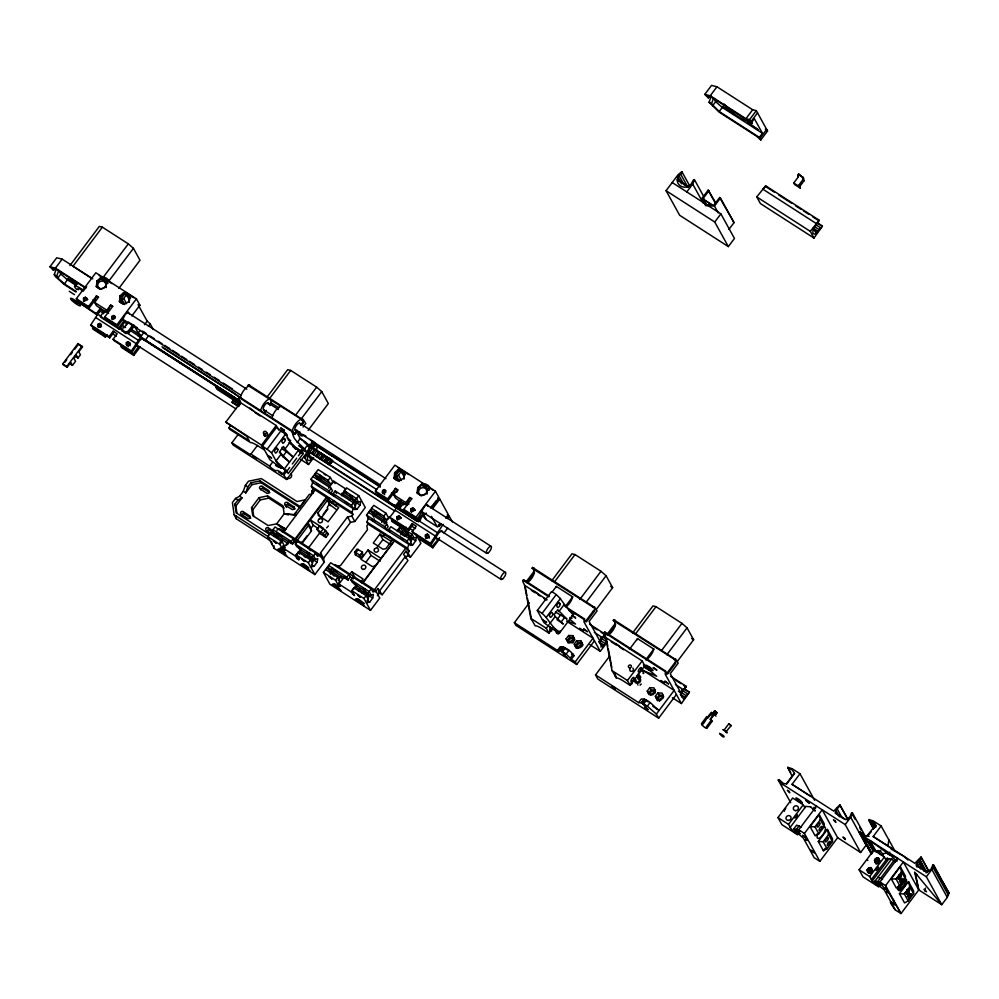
<?xml version="1.0" encoding="UTF-8"?>
<svg xmlns="http://www.w3.org/2000/svg" width="999" height="999" viewBox="0 0 999 999"><rect width="100%" height="100%" fill="white"/><g stroke="black" fill="none" stroke-linecap="round" stroke-linejoin="round"><path stroke-width="1.5" d="M869.142 836.275L864.697 835.713L860.214 831.855L859.365 832.254L862.274 835.576L870.117 840.596L870.117 843.481L873.825 850.211L884.39 856.992L886.038 859.977L886.113 858.578L891.757 858.965M824.212 826.648L824.237 823.75L819.143 814.522L810.064 826.598L815.159 835.826L818.818 833.828L824.212 826.648L820.354 819.655L819.143 814.522M832.442 841.545L832.454 838.648L827.359 829.42L818.293 841.483L823.388 850.723L827.047 848.725L832.442 841.545L828.571 834.54L827.359 829.42M905.369 878.858L905.381 875.961L900.286 866.72L891.208 878.795L896.315 888.036L899.962 886.038L905.369 878.858L901.498 871.852L900.286 866.72M913.586 893.755L913.61 890.858L908.516 881.618L899.437 893.693L904.532 902.934L908.191 900.923L913.586 893.755L909.727 886.75L908.516 881.618M239.448 398.376L239.548 396.99L238.873 399.001L240.534 402.56L225.811 422.127L246.728 436.313L249.201 440.784L228.908 427.722L230.744 425.274M162.787 347.752L293.107 431.443L292.532 431.918C292.507 441.183 302.984 445.042 306.78 452.197L309.852 448.126L307.892 444.58L300.249 438.524L297.777 434.066L299.55 431.718M293.107 431.443L293.269 433.828L294.767 434.453L297.839 430.731M549.462 596.366L523.563 579.707L522.889 581.718L525.174 586.388L526.898 595.429M523.476 581.093L523.563 579.707M564.997 606.368L584.427 618.856L584.04 621.99L600.287 651.36L605.781 644.055M584.427 618.856L584.59 621.241L586.463 621.74L594.542 610.976L594.542 608.079L532.155 568.269L532.542 567.469L534.203 568.156M615.347 620.367L613.686 619.68L613.299 620.479L675.062 659.702L675.699 663.186L667.607 673.938L666.345 674.013L665.571 671.066L604.707 631.905L604.033 633.915L606.318 638.598L607.754 646.128M604.707 631.905L604.882 634.29M665.571 671.066L665.184 674.188L681.43 703.571L689.435 692.145L684.253 688.811M899.262 885.376L898.213 889.322L898.9 890.571C903.396 889.759 906.842 883.94 906.393 879.52L905.194 879.02L903.246 880.082M83.541 298.089L84.041 301.261L83.541 298.089L85.315 297.24L87.6 299.575L85.315 297.24M86.863 298.226L86.626 300.062L84.84 300.911L83.304 299.925M96.841 281.006L96.553 287.075L96.841 281.006L100.275 278.034L107.58 282.729L106.019 284.815L106.169 287.5L106.019 284.815M97.752 326.111L97.989 324.275L99.775 323.426L101.311 324.413L101.074 326.261L99.301 327.098L97.752 326.111L98.451 327.36L97.989 324.275M111.701 318.194L111.938 316.358L113.724 315.509L115.26 316.496L115.022 318.331L113.237 319.18L111.701 318.194L112.437 319.53L111.938 316.358M119.967 295.891L119.68 301.96L119.967 295.891L123.401 292.907L130.707 297.615L129.146 299.7L129.296 302.372M121.341 303.321L121.853 299.325L123.726 298.439L126.523 294.717L124.85 293.644L119.331 300.986M126.398 342.545L126.848 345.629L126.398 342.545L128.172 341.695L130.407 343.943L128.172 341.695M130.17 345.779L129.72 342.694M382.367 492.32L382.605 490.484L384.378 489.635L385.926 490.621L385.689 492.457L383.903 493.306L382.367 492.32L383.104 493.656L382.605 490.484M394.692 472.639L394.418 478.696L394.692 472.639L398.139 469.655L405.444 474.363L403.871 476.448L404.033 479.12M396.079 480.057L396.591 476.073L398.464 475.174L401.261 471.466L399.588 470.379L394.068 477.722M397.065 516.67L397.515 519.755L397.065 516.67L398.838 515.821L401.074 518.069L398.838 515.821M400.387 516.82L400.137 518.656L398.364 519.505L396.815 518.506M411.001 508.753L411.501 511.938L411.001 508.753L412.787 507.904L415.06 510.239L412.787 507.904M414.323 508.903L414.086 510.739L412.3 511.588L410.764 510.589M420.891 495.729L417.132 492.832L417.819 487.512L421.266 484.54L428.983 489.985L421.266 484.54M417.545 493.581L417.819 487.512M427.16 494.006L426.998 491.321L428.571 489.235M425.462 534.94L425.911 538.024L425.462 534.94L427.235 534.09L428.783 535.089L429.233 538.174M792.157 776.373L787.774 767.344L792.157 768.706L799.987 773.738L814.66 800.336M887.949 845.978L888.835 839.909M309.852 444.205L313.649 447.377L309.727 444.855M306.443 557.255L307.667 555.631L311.725 558.241L313.099 560.714L311.638 566.758L314.061 566.333L317.12 562.25L317.769 558.603L313.711 559.902L309.653 557.292L308.279 554.807L309.503 553.184M349.413 500.087L350.637 498.451L354.695 501.061L356.069 503.546L354.608 509.577L357.043 509.14L360.102 505.069L360.739 501.411L356.68 502.734L352.622 500.124L351.248 497.639L352.472 496.016M362.063 593.044L363.286 591.42L367.345 594.03L368.718 596.503L367.257 602.534L369.68 602.11L372.739 598.039L373.389 594.38L369.33 595.691L365.272 593.081L363.898 590.609L365.122 588.973M405.032 535.876L406.256 534.24L410.314 536.85L411.688 539.335L410.239 545.354L412.662 544.93L415.721 540.846L416.358 537.2L412.3 538.511L408.241 535.901L406.868 533.429L408.091 531.793M762.849 189.36L765.659 185.814L819.217 220.267L813.373 229.383A8.404 3.097 -57.2 0 0 815.721 233.641L822.414 226.061L813.985 238.049L760.439 203.596L756.743 196.903L765.659 185.814M689.435 692.145L683.616 699.125L680.906 694.205L686.238 686.338L670.691 676.348M784.315 811.275L784.789 809.527M283.229 548.488L285.264 549.787L284.64 550.611L282.617 549.3L283.878 544.83L282.105 541.595L269.93 533.766L267.769 536.638L274.3 548.476L314.885 574.575L324.138 562.262L323.551 558.241L320.554 552.822L347.527 516.933L351.798 516.046L353.022 514.41L351.935 512.437L311.363 486.326L312.675 482.48L310.901 479.258L314.123 474.962L318.182 477.572L319.555 480.057M924.899 890.746L924.075 889.247L926.523 891.782L924.899 890.746L925.436 888.061M271.278 404.32L271.578 403.196L278.883 407.892M303.234 423.564L302.597 420.079L248.139 385.552L248.526 384.752L250.187 385.439M526.498 581.381L533.691 571.815L533.678 568.918L532.155 568.269M533.691 571.815L534.203 573.463A8.404 3.097 -57.2 0 1 527.172 582.817M556.056 587.524L556.356 586.401L572.639 596.878L572.34 598.001A8.404 3.097 -57.2 0 1 566.608 606.468M593.443 611.575L593.743 610.451L585.651 621.216M606.755 634.777L614.835 624.025L614.822 621.128L613.299 620.479M614.835 624.025L615.347 625.674A8.404 3.097 -57.2 0 1 608.329 635.014M637.2 639.735L637.499 638.611L653.783 649.088L653.483 650.212A8.404 3.097 -57.2 0 1 646.465 659.552L645.704 659.839L653.783 649.088M674.587 663.786L674.887 662.662L666.795 673.413L667.557 673.126M891.208 878.795L896.103 879.033L899.962 886.038L903.308 879.145L902.784 878.67L901.273 879.907L900.236 882.055L900.736 882.954L902.621 881.168L900.511 879.295M899.437 893.693L904.32 893.93L908.191 900.923L911.45 893.743L909.127 895.341L908.953 897.851L910.838 896.066L908.815 894.754M672.202 182.542L720.891 213.861L734.465 238.449L728.333 246.603L679.645 215.272L666.071 190.697L678.121 174.675L681.855 171.641L682.205 172.415L677.772 176.985L677.247 181.044A8.404 7.667 -28.9 0 0 686.538 187.025L690.471 185.152L693.581 179.72L694.492 179.77L703.533 196.154M694.492 179.77L692.707 184.053L686.788 191.933M799.987 773.738L792.045 784.315L833.69 811.101L839.847 804.832L840.209 805.606L835.788 810.189L835.251 812.886L845.953 819.767L849.937 816.857L851.573 812.924L852.484 812.961L865.696 836.9M852.484 812.961L850.711 817.257L845.204 824.575L860.626 852.497L866.121 845.179L850.711 817.257M925.911 872.814L927.309 872.339L916.395 865.084L916.932 862.399L921.353 857.816L921.003 857.042L914.834 863.311L873.188 836.513L881.13 825.948L873.301 820.916L868.918 819.555L873.313 828.583M938.66 875.299L940.883 879.108L933.628 865.171L949.05 893.094L947.277 897.389L941.77 904.707L926.36 876.772L931.855 869.467L933.628 865.171L932.729 865.134L931.08 869.068L927.097 871.977L916.395 865.084M867.12 870.092C874.35 861.063 872.202 879.719 867.12 870.092L868.431 872.452M874.487 860.301C881.705 851.273 879.557 869.929 874.487 860.301L876.435 863.835M76.024 292.045L64.523 284.64L55.332 276.536L54.283 274.625L56.331 268.694M76.036 291.408L64.386 283.916L57.767 278.097L56.718 276.199L58.754 270.254L60.839 274.013L67.445 279.832L75.225 284.84M109.74 337.874L109.053 336.626L113.137 331.193L113.824 332.442L109.74 337.874L91.483 326.136L90.797 324.887L100.911 309.34M143.706 339.972L142.682 338.099L139.51 340.696L132.055 352.235L131.369 350.986L143.943 332.168M243.319 491.321L245.354 485.389L248.489 481.218L261.301 478.583L297.015 501.548L305.569 499.787L300.349 506.718L260.177 480.881L250.924 482.792L247.789 486.95L245.754 492.894L243.319 491.321L239.635 496.216L235.552 498.439L232.417 502.597L234.116 514.76L236.376 518.856L269.618 540.234M351.935 512.437L353.246 508.591L351.473 505.357L333.216 493.618L335.214 490.946L353.471 502.697L355.257 505.931M415.821 534.103L420.904 543.306L410.414 557.255L408.042 552.947L409.265 551.311L405.706 548.189L368.069 524.1L366.983 522.115L368.294 518.269L366.521 515.047L369.742 510.751L373.801 513.361L375.174 515.846M408.803 530.282L408.116 529.033L412.2 523.588L412.887 524.837L408.803 530.282L390.547 518.531L389.86 517.282L395.167 510.214L396.491 506.368M409.265 551.311L407.555 548.214L408.878 544.368L407.093 541.146L388.836 529.395L390.834 526.735L409.091 538.486L410.864 541.695M442.769 532.367L441.745 530.506L438.573 533.104L431.118 544.63L430.432 543.381L443.156 524.363M710.976 96.391L708.254 97.865L704.77 94.405L711.513 85.427L716.97 86.776L752.672 109.74L756.305 110.639L767.544 130.994L760.801 139.972L756.418 136.114L719.342 112.263L709.103 102.26L711.151 96.316M759.365 137.387L719.193 111.538L711.538 103.821L713.573 97.89L715.659 101.648L722.265 107.467L762.437 133.304L759.365 137.387L760.801 139.972M900.873 876.872C901.897 869.405 894.217 885.151 900.873 876.872L898.838 875.574M909.09 891.77C909.689 884.39 902.746 899.962 909.09 891.77L907.067 890.471M83.454 290.734L86.638 286.763M89.248 307.867L88.511 306.531L96.478 295.929L94.555 300.799L89.248 307.867L77.073 300.037L76.336 298.701L95.829 272.752L136.401 298.851L139.922 305.219L131.88 315.921M124.663 322.14L119.343 329.208L101.086 317.47L100.424 316.246L104.508 310.814L108.566 313.424L106.793 310.227L110.677 305.057L107.53 311.563M301.698 420.017L303.084 419.28L305.731 423.501L303.084 427.023M388.311 500.262L387.575 498.926L395.542 488.324L393.618 493.194L388.311 500.262L376.136 492.432L375.399 491.096L394.892 465.147L435.464 491.258L438.986 497.627L431.893 507.055L431.481 506.318M396.728 492.27L397.789 490.034L395.542 488.324M407.043 504.757L405.856 502.622L409.74 497.465L407.829 502.335L408.853 504.195M593.019 607.429L594.393 606.705L597.052 610.913L589.098 621.478L599.65 640.596L605.082 634.14L589.547 624.138M674.163 659.64L675.549 658.903L678.196 663.111L670.254 673.688L680.806 692.794L686.238 686.338M238.649 406.556L232.155 402.372L235.065 398.002L231.993 402.073L236.825 405.182L239.236 401.91M235.839 398.501L232.767 402.572M239.36 396.828L241.258 397.764M236.825 405.182L238.724 406.118L240.26 404.083M307.704 450.499L313.923 454.782L317.095 450.487L331.056 459.465L332.605 460.939L329.533 465.022L327.997 463.548L331.056 459.465M317.095 450.487L308.978 445.267M313.923 454.782L317.982 457.392L321.154 453.096M317.982 457.392L322.028 460.002L325.212 455.706M322.028 460.002L326.086 462.612L329.171 458.504M326.086 462.612L329.258 458.316M890.633 848.763L891.008 847.989L873.188 836.513M311.825 447.577L332.605 460.939L329.308 464.685L331.656 460.139L328.596 464.223M309.715 452.085L307.929 455.831A8.404 3.097 -57.2 0 0 310.277 460.102L312.937 457.917M604.969 634.79L599.762 642.007L602.472 646.915L606.818 641.907L600.349 637.737M872.09 853.346L862.274 835.576L876.298 851.797C880.419 846.003 888.523 863.561 877.172 850.549M56.156 268.756L53.434 270.242L49.95 266.77L56.693 257.804L62.15 259.141L92.757 278.833M49.95 266.77L55.407 268.119L62.15 259.141M57.767 278.097L60.839 274.013M69.918 265.572L99.338 226.411L102.373 227.16L128.334 243.868L133.429 248.339L139.997 260.252L118.844 288.399M102.373 227.16L72.939 266.321L91.121 278.009M64.386 283.916L67.445 279.832M97.253 281.755L99.126 280.869L100.687 278.783L100.275 278.034M102.585 278.134L128.334 243.868M108.591 281.381L133.429 248.339M104.508 310.814L105.182 312.025L96.391 305.594L94.618 302.397L98.501 297.227L96.478 295.929M101.124 309.415L97.028 314.86L96.366 313.636L100.449 308.204M77.997 358.029L76.349 355.057L73.901 358.316L75.549 361.301L72.477 365.372L70.829 362.4L67.158 367.295L63.099 364.685L62.687 363.936L78.009 343.544L82.48 346.903L78.809 351.798L80.444 354.77L77.997 358.029L74.95 356.081M64.935 362.237L66.771 359.79M70.654 354.62L72.29 352.447M74.75 349.175L78.421 344.293L78.009 343.544M67.158 367.295L66.746 366.546L82.068 346.154M129.296 313.861L128.272 312L125.1 314.61L122.964 319.068L117.645 326.136L105.482 318.306L104.733 316.97L112.7 306.368L110.677 305.057M120.38 296.628L122.253 295.741L123.814 293.656L123.401 292.907M105.407 337.138L104.683 335.826L92.507 327.997L93.232 329.308L105.407 337.138L107.168 334.777M117.645 326.136L116.908 324.8L136.401 298.851M119.343 329.208L118.681 327.997L123.988 320.929L121.403 319.268M132.055 352.235L113.799 340.484L113.112 339.235L117.195 333.803L113.137 331.193M121.029 329.395L121.94 328.172L124.076 327.722L128.371 322.015L134.116 325.699L134.927 327.197L132.792 327.635L128.846 332.879L125.899 333.491L121.029 329.395L125.899 333.491M121.853 330.881L122.765 329.658M125.087 332.005L128.034 331.393L131.968 326.149L134.116 325.699M130.807 328.996L141.271 335.726L138.212 333.042L139.997 330.669M144.468 324.725L147.153 321.154L138.099 304.77L139.922 305.219M148.414 326.223L150.2 323.838L147.153 321.154M133.804 355.407L133.079 354.096L120.916 346.266L121.628 347.577L133.804 355.407L140.31 346.765M144.942 340.584L148.664 335.639M239.698 403.946L217.058 389.373L215.572 386.688L216.184 385.876L217.67 388.561M234.678 403.509L237.737 399.438L138.561 335.627M235.277 404.183L237.5 401.049M308.329 453.171L307.542 451.735L286.688 479.47L233.142 445.017L231.905 442.782L238.449 434.066M267.432 396.603L287.662 369.68L290.697 370.429L316.658 387.137L321.753 391.608L328.321 403.534L308.092 430.444M269.543 398.576L290.697 370.429M264.398 412.762L266.196 410.377M269.78 405.594L271.578 403.196M266.945 432.555L267.732 434.278L266.508 435.914L264.485 435.826L263.699 434.103L264.31 433.291M231.905 442.782L248.539 453.484A4.158 0.749 36.9 0 0 250.961 454.083L257.517 445.367M228.908 427.722L229.82 429.383L250.512 442.582A12.45 2.248 36.9 0 1 257.705 445.766L264.098 449.762L261.526 445.104L276.236 425.524L215.572 386.688M279.695 467.407A25.2 4.558 36.9 0 0 269.855 459.677L267.545 455.494L271.703 458.116L267.345 455.119L262.4 446.178L276.536 427.372L285.689 433.991L291.621 444.755M262.4 446.178L267.095 449.2L281.231 430.394M295.504 415.284L316.658 387.137M284.29 469.043L276.036 460.926L281.268 453.971L289.523 462.087L282.705 456.58L279.832 451.361L283.516 446.453L284.952 449.063L293.207 457.18L286.388 451.685L284.952 449.063L290.172 442.12L298.414 450.237L284.29 469.043L277.497 463.561L271.553 452.797L285.689 433.991M269.83 534.527L236.139 512.862L234.852 504.158L237.987 499.999L242.07 497.789L239.635 496.216M245.754 492.894L251.948 484.652L261.201 482.742L300.075 507.754M301.511 418.531L321.753 391.608M236.95 513.274L235.876 506.031L242.07 497.789M297.028 430.207L294.33 433.791L295.092 433.516M300.624 425.424L302.422 423.039L302.123 424.163A8.304 3.047 -57.2 0 0 299.325 420.192A8.304 3.047 -57.2 0 0 292.47 430.307A8.304 3.047 -57.2 0 0 296.403 432.517M282.705 456.58L286.388 451.685L282.729 449.338M251.536 507.629L259.016 497.677L267.557 495.904L282.979 505.831L284.166 513.861L276.686 523.813L268.144 525.574L252.722 515.646L251.536 507.629L252.772 509.865L253.758 516.545M252.772 509.865L260.252 499.912L268.793 498.139L284.216 508.066M286.688 479.47L283.042 473.813L285.801 470.142L282.155 467.794A3.946 0.712 36.9 0 0 279.87 466.783L278.858 467.057A4.146 0.749 36.9 0 1 277.26 466.496L275.587 465.409M284.066 474.712L286.825 471.041L285.801 470.142M287.013 471.053L289.66 467.52M292.32 463.998L296.728 458.116M298.501 455.769L301.149 452.235L303.246 453.583L288.224 473.576L286.825 471.041M304.832 448.663L307.892 444.58M308.466 449.475L310.776 446.416M308.304 451.173L311.301 447.015M304.845 457.804L309.952 451.024M309.865 452.172L313.037 447.877M311.763 453.109L314.822 449.026M312.362 453.783L315.359 449.625M300.711 459.465L308.541 464.51L313.611 457.754M315.821 455.719L318.881 451.635M316.346 456.318L319.418 452.235M316.421 456.393L319.48 452.31M319.88 458.329L322.939 454.245M320.404 458.928L323.476 454.845M320.479 459.003L323.539 454.92M323.938 460.939L326.998 456.855M269.93 533.766L271.154 532.13L275.212 534.752L276.586 537.225M277.198 536.413L275.824 533.928L277.048 532.305L278.833 535.526L277.198 536.413L273.139 533.803L271.765 531.318L275.05 526.96L293.306 538.698L294.68 541.183L296.703 542.494M320.167 479.245L318.793 476.76L320.017 475.137L321.803 478.359L320.167 479.245L316.109 476.635L314.735 474.15L318.169 469.58L330.344 477.41L333.017 482.242M327.535 457.455L324.463 461.538L327.597 457.53M273.988 536.376L275.212 534.752M316.958 479.208L318.182 477.572M328.521 464.148L331.593 460.064M294.156 514.597L296.278 515.122L284.166 513.861L294.156 514.597L309.39 494.33L310.602 494.63L313.062 491.358L311.85 491.058L313.074 489.435L311.363 486.326M294.418 514.635L295.904 512.662M283.304 532.367L315.197 489.96L328.596 498.701L329.907 498.339L327.36 500.324L330.357 505.756M279.907 542.544L282.717 538.811M332.342 483.141L329.92 483.578L328.134 480.357L330.344 477.41M279.046 550.424L277.872 549.263L279.133 548.926L283.591 551.798L286.875 556.081L279.046 550.424L280.257 548.813L285.652 552.897M279.57 551.386C286.351 551.997 276.411 545.879 280.831 549.762M284.64 550.611L283.341 548.251L288.561 541.308L292.62 543.918L294.68 541.183M328.471 488.211L333.741 481.193L345.916 489.035L341.408 495.029M292.62 543.918L291.246 541.446L293.306 538.698M333.216 493.618L334.578 496.091L330.519 493.481L329.158 491.008L331.156 488.336L312.899 476.598M295.517 538.374L326.461 497.202M295.092 540.072L326.973 497.652M330.519 493.481L332.53 490.821L331.156 488.336M296.715 541.108L308.454 525.486L308.054 522.814L311.051 528.234L311.451 530.919L302.16 543.281L301.423 541.957M327.36 500.324L338.723 507.629L328.097 521.79L318.356 515.521L317.957 512.849L328.596 498.701M298.851 552.947L301.149 549.887L296.678 546.528L295.304 544.055L297.365 541.308L315.622 553.059L317.407 556.293L320.055 554.857L324.138 562.262M311.051 528.234L313.274 525.287L310.277 519.855L323.264 528.209M302.597 541.77L307.13 535.739M323.214 514.348L326.598 509.84M337.113 504.183L335.889 505.806L332.517 502.435L333.741 500.811L337.113 504.183L353.022 514.41M336.675 509.815L329.171 504.133L327.173 507.692L327.909 509.015L320.954 518.269L317.957 512.849M351.948 497.739L346.141 494.018L344.355 490.796L346.566 487.849L358.741 495.679L365.284 507.517L354.795 521.478L350.524 522.352L323.551 558.241M296.815 558.441L297.427 557.617L299.463 558.928L298.838 559.752L296.815 558.441L295.517 556.081L300.736 549.138M341.82 495.766L344.118 492.719L346.541 492.282M316.958 529.258L319.405 525.998L325.562 530.457L328.409 534.19L325.961 537.45L320.229 533.766L316.958 529.258L323.114 533.716L325.961 537.45M308.067 548.426L320.579 531.78M321.004 531.868L323.464 528.608M323.114 533.716L325.562 530.457M302.173 565.309L300.999 564.135L302.26 563.798L306.718 566.67L310.002 570.953L302.173 565.309L303.384 563.698L308.778 567.782M324.438 536.113L326.885 532.854M302.697 566.258L303.908 564.647M311.725 558.241L308.341 562.737L314.885 574.575M313.711 559.902L312.337 557.417L315.622 553.059M351.473 505.357L354.695 501.061M356.68 502.734L355.307 500.249L358.741 495.679M395.104 473.376L396.978 472.49L398.551 470.404L398.139 469.655M335.102 564.535L375.674 590.634L379.757 598.039L370.504 610.364L329.932 584.265L323.389 572.415L326.773 567.932L330.819 570.541L332.192 573.014M348.239 580.194L334.453 571.316L332.817 572.202L328.758 569.592L327.385 567.107L330.669 562.737L348.926 574.487L350.299 576.972L353.334 578.921M387.962 518.931L385.539 519.355L377.422 514.135L375.786 515.022L371.728 512.412L370.354 509.94L373.788 505.369L385.964 513.199L388.636 518.031M330.819 570.541L329.608 572.165L330.794 574.313M375.786 515.022L374.413 512.549L375.636 510.914L377.422 514.135M368.069 524.1L366.845 525.724L367.445 529.745L340.472 565.634L337.612 566.221M373.064 520.691C369.692 516.958 378.309 523.988 373.064 520.691L374.4 518.918M403.221 503.771L395.454 497.989L393.681 494.792L397.565 489.635M360.726 558.166L354.995 554.482L355.906 554.695L354.583 552.31L357.03 549.038L362.35 551.96L360.202 555.781L359.29 555.556L360.726 558.166L363.186 554.907L361.738 552.297L362.649 552.522M354.583 552.31L355.831 552.609L358.291 549.35M385.539 519.355L383.753 516.133L385.964 513.199M333.466 585.439L332.292 584.278L333.541 583.928L338.012 586.8L341.296 591.096L333.466 585.439L334.677 583.828L337.637 586.351M338.087 580.194L340.734 576.673M381.618 522.277L384.278 518.756M333.991 586.388L335.202 584.777M400.187 501.823L396.091 507.255L395.429 506.043L399.513 500.599M360.202 555.781L362.35 551.96M398.988 508.841L394.118 504.745L398.988 508.841L399.912 507.617L398.788 504.12L401.373 500.699M323.389 572.415L335.564 580.244L338.236 585.089L340.259 586.388L338.961 584.04L344.18 577.097L348.239 579.707L350.299 576.972M384.091 524L389.36 516.982L408.116 529.033M398.176 507.355L399.088 506.131M399.912 507.617L399.612 505.619L402.197 502.185M348.239 579.707L346.865 577.222L348.926 574.487M388.836 529.395L390.209 531.88L386.151 529.27L384.777 526.785L386.775 524.125L368.519 512.375M349.263 574.924L351.723 571.665L363.087 578.97L360.627 582.23M380.994 558.341L368.019 549.987L361.014 559.303L372.377 566.608L375.224 566.021M391.283 541.446L379.92 534.14L373.276 542.981L383.017 549.25L385.864 548.663L392.507 539.822L389.135 536.451M426.373 513.111L423.726 514.535L418.406 521.615L400.149 509.865L399.488 508.653L403.571 503.209L406.618 505.169M704.77 94.405L710.227 95.754L716.97 86.776M386.151 529.27L388.149 526.61L386.775 524.125M382.767 535.963L385.302 533.978M418.231 488.261L421.678 485.277M354.47 588.723L356.768 585.676L352.297 582.317L350.924 579.832L352.984 577.097L371.241 588.848L373.027 592.07L375.674 590.634M425.749 504.57L428.359 506.256C425.075 499.45 419.98 518.606 416.72 518.531L404.545 510.701L403.796 509.365L411.763 498.763L409.74 497.465M365.759 562.4L371.016 555.407L368.019 549.987M377.098 547.302L382.917 539.56L379.92 534.14M712.587 105.732L715.659 101.648M338.961 584.04L351.136 591.87L354.47 595.529L351.798 590.684L353.946 587.824L366.121 595.654L367.894 598.888M351.136 591.87L356.356 584.927M397.14 530.656L400.649 525.986M397.44 531.555L399.737 528.496L402.16 528.059M362.25 583.279L394.13 540.859M362.55 583.354L394.443 540.934M406.243 527.172L404.47 529.532L403.746 528.221L391.571 520.392L392.295 521.703L412.15 534.403L413.936 537.624M358.391 591.196L360.264 588.698M400.724 534.865L402.597 532.367M719.193 111.538L722.265 107.467M416.72 518.531L415.971 517.195L435.464 491.258M356.593 600.312L355.419 599.15L356.668 598.813L361.139 601.685L364.423 605.968L356.593 600.312L357.804 598.701L364.41 603.571M418.406 521.615L417.744 520.392L423.052 513.324L420.479 511.663M357.118 601.273L358.329 599.662M431.118 544.63L412.862 532.892L412.175 531.643L416.258 526.198L412.2 523.588M430.744 507.967L436.001 500.974M367.345 594.03L363.973 598.513L370.504 610.364M371.241 588.848L367.957 593.219L369.33 595.691M407.093 541.146L410.314 536.85M412.3 538.511L410.926 536.038L412.15 534.403M432.717 508.553L439.81 499.113L437.824 497.839M373.826 590.609L405.706 548.189M375.349 591.945L377.797 588.686L382.205 594.78L407.967 560.514L403.559 554.42L406.006 551.161L408.042 552.947M379.832 590.471L405.582 556.206M377.397 595.666L379.857 592.407L377.797 588.686M405.606 558.141L408.067 554.882L406.006 551.161M423.064 514.298L425.911 519.455L437.187 526.71L439.323 526.261L441.071 523.938M445.779 518.294L448.439 514.76L439.81 499.113M447.515 518.568L449.263 516.246L447.277 514.972M762.437 133.304L754.382 118.706L751.31 122.777L750.798 121.853L757.542 112.875M432.867 547.802L432.142 546.49L419.98 538.661L420.691 539.972L432.867 547.802L439.36 539.16M444.006 532.991L447.714 528.046M708.99 190.659L703.346 198.177L706.343 204.708L713.998 205.032L719.642 197.515L720.454 198.039L714.447 206.019L705.631 205.644L702.185 198.127L708.179 190.135L715.771 202.947M759.914 138.374L766.658 129.395M728.333 246.603L714.76 222.028L720.891 213.861M728.883 229.458L734.028 222.615L720.454 198.039M797.751 175.262L798.676 174.038L803.546 178.134L803.958 180.906L800.012 186.151L800.311 188.162L794.58 184.465L793.755 182.979L798.051 177.273L797.751 175.262L798.576 176.748M800.311 188.162L799.2 184.665L803.134 179.42L802.721 176.648M527.31 581.905L534.502 572.34M594.455 640.809L576.673 664.472L515.821 625.312L514.373 622.714L529.345 602.784M813.985 238.049L810.301 231.356L819.217 220.267M551.76 580.731L571.99 553.808L575.024 554.557L600.986 571.266L606.081 575.736L612.649 587.649L596.103 609.677M554.795 581.48L575.024 554.557M537.3 610.514C547.102 614.56 549.512 625.449 558.079 631.043A3.871 0.699 36.9 0 1 559.477 633.029L559.153 633.016A3.871 0.699 36.9 0 1 557.242 632.042A34.915 6.319 36.9 0 1 553.958 629.87L552.847 629.12A34.915 6.319 36.9 0 1 543.98 622.614L542.445 619.83L546.603 622.452L542.232 619.455L537.3 610.514L551.436 591.708C561.238 595.754 563.636 606.643 572.202 612.25A3.871 0.699 36.9 0 1 573.613 614.235L573.289 614.21A3.871 0.699 36.9 0 1 572.127 613.698M551.86 592.382L556.356 586.401M541.995 613.523L556.118 594.73M546.441 617.132L560.576 598.326M552.647 628.259L548.963 633.154L546.291 628.309L549.05 624.637M549.949 623.463L555.169 616.508L554.133 614.622L557.829 609.715L566.995 619.18A3.871 0.699 36.9 0 0 564.622 617.394L555.407 612.012M558.866 611.6L564.073 604.657M565.446 606.443L572.639 596.878M556.967 619.755L560.639 614.86M557.954 620.391L560.938 622.302L564.622 617.394M579.845 599.412L600.986 571.266M559.602 632.891L573.726 614.085M586.763 601.435L606.081 575.736M514.373 622.714L557.454 650.424L560.214 646.753C565.771 646.877 570.879 651.161 574.063 655.656L571.303 659.328L575.237 661.862L576.673 664.472M568.244 643.044L566.133 638.823L568.643 635.476L572.777 635.664L574.887 639.872M557.454 650.424L558.878 650.936L561.638 647.265M558.878 650.936L561.975 647.29M573.813 637.524L569.667 637.337L567.157 640.684L566.133 638.823M559.215 650.961L562.999 647.002M560.239 650.674L563.324 647.027M560.564 650.699L563.848 647.215M561.088 650.886L561.75 651.223L564.51 647.552M561.75 651.223L562.524 651.685L565.284 648.014M571.303 659.328L566.171 654.033L568.931 650.361M580.894 640.883L582.517 644.405L580.007 647.752L575.874 647.577L574.25 644.043L576.76 640.696L580.894 640.883L583.004 645.092M576.361 648.264L575.274 645.903L577.784 642.557L581.93 642.744M570.466 657.817L573.226 654.145M575.237 661.862L593.019 638.211L567.27 621.64M607.554 635.302L615.646 624.55M676.423 694.505L658.653 718.169L597.789 679.008L595.529 674.912L609.565 656.243M632.742 632.829L652.971 605.906L656.006 606.655L681.967 623.364L687.062 627.834L693.631 639.747L677.085 661.775M635.776 633.578L656.006 606.655M629.42 649.362L637.499 638.611M630.232 668.693L629.62 669.505L630.406 671.228L632.429 671.316L633.653 669.692L632.866 667.969M630.119 685.351L627.447 680.506L642.157 660.938L605.694 637.474L612.025 670.591L616.42 677.984A12.45 2.248 36.9 0 1 623.626 681.181L630.119 685.351L644.83 665.771L642.157 660.938M661.738 650.287L681.967 623.364M666.82 654.757L687.062 627.834M595.529 674.912L638.598 702.622L641.358 698.95C648.9 698.801 653.483 706.73 659.14 710.401L652.797 706.305M647.277 691.033L649.787 687.687L653.933 687.861L655.556 691.395L653.034 694.742L648.9 694.555L647.277 691.033L648.513 693.269L651.023 689.922L655.157 690.097M638.598 702.622L641.383 702.884L644.143 699.213M641.383 702.884L644.48 699.238M641.72 702.909L644.992 699.425M642.232 703.096L642.894 703.433L645.654 699.762M642.894 703.433L643.668 703.895L646.428 700.224M643.668 703.895L647.315 706.243L650.074 702.572M655.394 696.253L657.904 692.906L662.05 693.081L663.673 696.615L661.151 699.962L657.017 699.775L655.394 696.253L657.704 700.836M656.63 698.488L659.14 695.142L663.274 695.316M658.653 718.169L656.38 714.073L674.163 690.409L640.671 668.855M710.813 714.198L707.941 718.019L706.543 716.907L701.435 723.688C701.498 725.549 708.616 730.793 706.305 726.822L711.413 720.029L710.189 719.255L713.061 715.434L710.626 713.86L713.249 715.771L710.376 719.592L712.125 721.34L707.03 728.121M702.16 724.987C706.018 721.678 711.638 705.943 715.946 716.221M707.28 717.856L711.638 712.424M712.699 713.711L714.547 710.926L716.882 712.774L714.872 715.272L716.845 712.662M712.574 713.536L714.76 711.001M712.911 713.448L715.022 711.126M715.321 711.313L713.174 713.573M715.646 711.538L713.81 713.985L715.047 715.222M714.135 714.223L715.971 711.775M714.435 714.485L716.271 712.037M714.685 714.722L716.533 712.275M714.66 715.197L716.72 712.487M724.675 729.295L728.808 723.8L731.231 725.549L725.724 732.03M786.55 784.178L794.63 773.426M797.664 834.802L781.867 824.65L777.971 817.582L792.682 798.001L803.246 804.794L804.882 807.766L790.172 827.347A12.45 2.248 36.9 0 0 797.177 834.352L800.336 833.491M785.189 809.003L785.801 808.179M790.172 827.347L788.523 824.375L803.246 804.794M819.854 861.363L804.432 833.441L822.214 809.777L837.637 837.711L819.854 861.363L814.173 857.704L803.258 837.949L795.616 831.468L793.88 828.82L796.64 825.149L801.41 827.209M793.88 828.82L796.44 829.457L799.2 825.786M796.44 829.457L799.749 831.58L798.75 829.782L816.533 806.118M810.064 826.598L814.959 826.822L820.354 819.655M818.293 841.483L823.176 841.72L828.571 834.54M823.388 850.723L825.199 848.313M866.782 836.076L875.574 825.261L872.826 821.678L868.805 820.416L873.338 828.321M871.29 831.605L867.494 836.013M873.089 829.22L875.773 825.636L875.386 824.625M859.115 869.779L869.679 876.573L872.289 880.918L878.808 887.012L863.024 876.847L859.115 869.779L873.825 850.211L869.317 843.93L873.263 850.349M878.92 852.746L880.756 850.299M869.679 876.573L884.39 856.992M876.298 851.797L870.117 840.596L890.484 855.406L888.311 854.195L889.847 852.147M871.315 879.557L887.574 857.941M872.289 880.918L889.135 858.516M873.863 882.629L891.645 858.965L895.116 862.1M888.311 854.195L887.037 852.796L897.689 858.328L879.907 881.98L885.589 885.638L900.998 913.573L886.962 889.622L885.589 885.638L903.358 861.987L918.78 889.909L941.77 904.707L914.609 872.09L918.78 889.909L900.998 913.573L895.316 909.914L884.415 890.146L876.76 883.678L875.037 881.031L877.597 881.667L880.356 877.996L882.554 879.407M875.911 884.552L877.784 882.055M880.594 878.321L893.693 860.888L895.304 862.224M896.103 879.033L901.498 871.852L901.223 875.836L899.2 874.525M904.32 893.93L909.727 886.75L909.452 890.733L907.417 889.422M133.079 354.096L138.399 347.028L135.964 345.467M283.042 473.813L279.395 471.466A3.946 0.712 36.9 0 0 277.11 470.454L276.099 470.729A4.146 0.749 36.9 0 1 274.513 470.167L273.689 469.667A4.146 0.749 36.9 0 1 269.63 466.096L272.39 462.425M297.178 442.594L300.249 438.524M282.405 532.155L284.852 528.883M282.617 549.3L279.945 544.467L282.105 541.595M286.676 545.117L288.212 543.081M298.838 559.752L296.179 554.907L298.326 552.035L310.502 559.865L312.275 563.099M332.817 572.202L331.443 569.717L332.667 568.081L334.453 571.316M373.801 513.361L372.577 514.985L373.763 517.132M335.564 580.244L337.724 577.385L325.549 569.555M338.236 585.089L339.498 580.606L337.724 577.385M352.435 594.218L353.059 593.406M710.227 95.754L745.928 118.719L752.672 109.74M750.798 121.853L749.562 119.618L756.305 110.639M432.142 546.49L439.572 537.699M329.308 464.685L332.442 460.639M295.292 449.013L295.929 449.063M711.375 712.412L712.499 713.998M716.882 712.774L715.933 712.437M731.231 725.724L728.758 723.863M726.323 732.242L724.038 730.344M326.561 527.897L328.421 525.973M312.25 448.151L313.761 446.728M600.786 646.99L601.66 646.39L598.95 641.483M276.823 530.182L279.483 528.746L320.055 554.857M105.757 286.75L100.612 289.198L96.154 286.338M84.278 299.425L86.051 298.576M128.896 301.636L123.739 304.083L119.281 301.211M112.675 317.694L114.46 316.845L113.724 315.509M98.689 325.524L100.462 324.675L99.775 323.426M99.713 327.385L101.486 326.536M127.085 343.793L128.871 342.944M126.161 344.38L127.697 345.379L129.483 344.53M403.621 478.384L398.476 480.831L394.006 477.959M383.341 491.82L385.127 490.971L384.378 489.635M426.748 493.256L421.603 495.704L417.132 492.832M411.738 510.089L413.524 509.253M397.752 517.919L399.525 517.07M426.148 536.188L427.934 535.339L427.235 534.09M428.546 536.925L426.76 537.774L425.224 536.775M427.172 538.049L428.958 537.2M790.709 802.647L778.221 780.044L779.07 779.645L783.553 783.503L786.338 783.815L794.43 773.051L791.683 769.48L787.662 768.219M686.75 187.4L688.136 186.925L677.434 180.045M441.346 524.188L438.499 524.775L439.323 526.261M882.567 853.808L887.087 852.971M866.945 860.389L867.919 860.214M567.757 642.357L571.89 642.532L574.4 639.185L572.777 635.664M948.138 893.056L949.05 893.094L941.632 880.381L945.504 887.986M714.547 710.926L714.984 711.713M810.614 806.755L804.957 806.38L804.882 807.766M248.139 385.552L249.85 386.151L248.951 386.076M533.716 569.28L534.615 569.343L533.054 568.344M614.872 621.49L615.771 621.553L614.198 620.541M745.928 118.719L749.562 119.618M313.074 489.435L315.197 489.96M877.796 877.359L880.356 877.996M285.564 514.21L288.349 514.91M288.212 439.947L290.746 440.859L287.163 437.874M301.149 452.235L300.874 452.135A5.182 0.937 36.9 0 1 298.988 451.086M568.881 610.339L572.015 613.249M566.67 620.866L575.524 624.063L569.555 619.093M549.637 630.931L550.012 630.494M564.959 648.363L567.37 649.912M726.86 733.041C728.958 733.129 723.301 728.583 722.677 729.72M306.78 452.197L301.086 449.675L303.246 453.583M282.23 468.081L281.231 468.019M549.837 629.919L550.861 629.982M282.33 549.487L281.443 548.951M899.949 880.419L902.259 881.705L900.286 879.919M276.686 523.813L285.764 529.108L276.686 523.813L284.79 530.656M907.267 889.972L909.315 891.22L907.292 889.922M398.102 467.707L408.753 474.55M678.358 691.233L680.806 692.794M792.02 784.34L809.864 795.778M751.31 122.777L711.138 96.94L707.205 95.966L708.254 97.865M709.103 102.26L711.538 103.821M803.546 178.134L798.676 174.038M793.755 182.979L799.487 186.676M765.546 186.476L774.687 192.357M778.608 194.88L791.67 203.284M795.591 205.794L800.811 209.166M803.421 210.839L808.653 214.198M812.562 216.721L817.794 220.08M817.194 222.702L822.414 226.061M816.757 222.777L821.977 226.149M762.649 189.036L816.208 223.489M815.721 224.675L820.953 228.034M814.447 226.561L819.667 229.92M813.161 228.097L818.381 231.468M756.743 196.903L810.301 231.356M677.235 179.67L687.936 186.551M734.028 222.615L719.642 197.515M666.071 190.697L714.76 222.028M610.626 586.351L612.649 587.649M691.608 638.448L693.631 639.747M124.65 291.783L134.028 297.814M99.213 275.412L111.913 283.579M421.478 482.729L432.904 490.084M100.687 278.783L107.992 283.479M123.814 293.656L129.907 297.577M398.551 470.404L404.632 474.313M97.677 287.799L99.9 289.235M120.804 302.672L123.039 304.108M248.526 384.752L302.085 419.218M395.542 479.42L397.764 480.856M532.542 567.469L593.406 606.63M613.686 619.68L674.55 658.828M127.397 312.362L246.853 389.21M267.857 402.722L278.359 409.478M299.363 422.989L386.001 478.721M426.698 504.907L491.008 546.291M55.407 268.119L86.001 287.812M84.828 287.65L56.319 269.318L52.385 268.344L53.434 270.242M96.703 296.328L98.501 297.227M110.901 305.469L112.7 306.368M395.766 488.736L397.789 490.034M409.965 497.864L411.763 498.763M76.823 284.49L67.695 278.908L76.324 284.94M134.678 326.074L137.288 327.747M142.495 331.106L146.403 333.616M150.312 336.126L154.221 338.649M158.129 341.159L162.038 343.668M164.648 345.342L169.855 348.701M172.452 350.374L178.971 354.57M181.581 356.243L186.788 359.59M189.398 361.276L194.605 364.623M198.514 367.132L202.422 369.655M206.331 372.165L210.24 374.675M214.148 377.197L219.355 380.544M223.264 383.054L232.38 388.923M54.283 274.625L56.718 276.199M92.895 300.012L95.517 301.698M123.089 319.43L241.234 395.442M263.549 409.802L272.739 415.709M295.055 430.07L380.369 484.952M421.066 511.138L486.7 553.359M391.521 493.044L395.392 495.529M94.618 302.397L106.793 310.227M393.681 494.792L405.856 502.622M331.993 455.532L380.032 486.438M311.95 442.919L313.511 443.918M162.025 346.79L235.052 393.768M311.451 442.794L380.294 487.075M238.973 397.452L292.532 431.918M522.989 580.169L548.888 596.84M557.642 602.409L560.077 603.97A2.173 0.799 -57.2 0 1 559.228 606.468A2.173 0.799 -57.2 0 1 557.504 607.392L556.88 606.268A2.173 0.799 -57.2 0 1 557.742 603.771A2.173 0.799 -57.2 0 1 559.452 602.847L560.077 603.97M568.319 609.328L583.853 619.33M604.145 632.379L665.009 671.528M401.061 502.859L403.683 504.545M425.911 519.455L423.364 516.258M593.319 627.297L597.202 629.795M601.086 632.292L603.671 633.965M675.761 680.331L680.943 683.666M683.528 685.339L686.126 687M69.243 291.283L74.475 294.655M99.376 310.677L103.309 313.199M121.653 325L125.587 327.535M129.508 330.057L238.274 400.025M137.85 335.652L240.534 401.536M143.094 339.298L237.6 400.099M313.736 449.075L376.748 489.61M441.071 530.993L505.394 572.377M547.127 599.8L524.55 585.277L530.881 618.393L535.214 625.849A12.45 2.248 36.9 0 1 542.482 628.97L548.963 633.154M235.602 400.099L239.448 402.572M255.107 412.649L260.177 415.909M531.356 590.372L535.077 592.769M537.549 594.355L540.022 595.953M543.743 598.339L546.216 599.937M603.109 636.6L605.694 638.274M611.263 641.783L616.221 644.967M619.929 647.352L623.651 649.75M602.672 636.675L606.555 639.185M683.816 688.885L688.998 692.22M76.336 298.701L88.511 306.531M104.733 316.97L116.908 324.8M375.399 491.096L387.575 498.926M403.796 509.365L415.971 517.195M594.318 632.355L602.085 637.362M675.461 684.565L683.229 689.56M643.531 664.947L644.83 665.771M97.427 313.973L101.349 316.496M119.68 328.284L124.912 331.656M127.535 333.341L137.999 340.072M399.113 508.054L404.345 511.413M408.266 513.948L412.2 516.471M417.432 519.842L437.062 532.467M96.366 313.636L78.109 301.898L97.028 314.86M100.424 316.246L118.681 327.997M395.429 506.043L377.172 494.293L396.091 507.255M399.488 508.653L417.744 520.392M681.493 689.947L687.974 694.105M326.198 462.387L416.383 520.417M307.467 450.824L416.795 521.153M600.362 640.459L605.544 643.793M680.219 691.832L686.688 695.991M96.104 317.819L136.676 343.918M282.754 438.074L285.19 439.635A2.173 0.799 -57.2 0 1 284.328 442.132A2.173 0.799 -57.2 0 1 282.617 443.069L281.993 441.933A2.173 0.799 -57.2 0 1 282.842 439.435A2.173 0.799 -57.2 0 1 284.565 438.511L285.19 439.635M395.167 510.214L435.751 536.313M599.075 641.995L604.258 645.329M680.219 694.205L685.401 697.539M137.462 345.517L235.914 408.853M309.428 456.156L394.755 511.038M436.763 538.061L501.073 579.445M435.027 537.862L437.462 539.423M293.943 447.602L296.403 449.188M112.737 333.791L116.384 336.139M410.577 525.399L415.447 528.533M409.49 528.334L413.149 530.681M589.922 644.705L600.287 651.36M672.364 697.739L681.43 703.571M324.038 474.001L325.574 475M90.797 324.887L109.053 336.626M113.112 339.235L131.369 350.986M412.175 531.643L430.432 543.381M315.959 472.527L328.134 480.357M344.355 490.796L356.531 498.626L358.316 501.848M371.578 508.304L383.753 516.133M351.773 496.203L349.8 495.329L352.447 497.427M407.392 531.992L405.419 531.106L408.067 533.216M275.412 447.839L277.847 449.4A2.173 0.799 -57.2 0 1 276.998 451.898A2.173 0.799 -57.2 0 1 275.274 452.822L274.65 451.698A2.173 0.799 -57.2 0 1 275.512 449.2A2.173 0.799 -57.2 0 1 277.223 448.276L277.847 449.4M319.767 477.047L329.92 483.578M407.567 533.528L401.76 529.795L399.987 526.573M314.735 474.15L318.793 476.76M351.248 497.639L355.307 500.249M370.354 509.94L374.413 512.549M406.868 533.429L410.926 536.038M319.53 478.958L329.995 485.701M341.783 493.281L350.936 499.175M354.87 501.698L360.102 505.069M375.149 514.747L386.925 522.327M398.713 529.907L406.556 534.952M410.489 537.474L415.721 540.846M409.665 538.024L411.688 539.335M402.784 535.064L404.333 536.063M835.451 813.248L844.967 819.367M225.811 422.127L261.526 445.104M530.881 618.393L546.291 628.309M612.025 670.591L627.447 680.506M310.901 479.258L329.158 491.008M354.42 507.467L357.043 509.14M366.521 515.047L384.777 526.785M410.04 543.244L412.662 544.93M845.204 824.575L781.131 783.378L778.221 780.044M870.117 840.596L926.36 876.772M312.675 482.48L353.246 508.591M368.294 518.269L408.878 544.368M917.045 874.625L915.421 873.588L918.78 889.909M366.983 522.115L407.555 548.214M571.54 654.045L574.063 655.656M328.683 499.975L332.517 502.435M562.524 651.685L566.171 654.033M250.961 454.083L269.618 466.096M382.917 539.56L390.497 544.443M407.442 555.344L410.414 557.255M78.421 344.293L82.48 346.903M904.582 879.033L906.605 880.331M898.538 876.135L900.561 877.447L898.688 875.848M903.483 879.482L906.53 881.443M837.637 837.711L860.626 852.497M898.176 876.672L900.199 877.971L898.351 876.398M900.599 878.421L903.146 880.057M897.776 877.147L899.799 878.458L897.976 876.91M900.611 879.108L902.921 880.606L900.611 878.958M903.133 880.831L906.168 882.791M897.364 877.534L899.4 878.833L897.564 877.334M900.399 879.744L902.621 881.168M900.074 880.294L902.259 881.705M901.498 881.655L905.556 884.277M899.824 880.868L901.86 882.179L899.824 880.569M899.425 881.255L901.448 882.554L899.624 881.068M901.685 883.84L904.732 885.788M899.687 884.639L903.745 887.249M898.613 885.926L902.671 888.536M906.755 891.033L908.79 892.332M906.393 891.57L908.416 892.869M909.34 893.643L911.375 894.954M905.993 892.045L908.029 893.343M909.115 894.192L911.15 895.491M897.514 886.962L901.573 889.572M905.594 892.432L907.616 893.73M905.206 892.694L907.242 893.993M908.453 895.291L910.476 896.59M897.489 888.323L900.536 890.284M908.054 895.766L910.077 897.077M897.601 889.322L899.624 890.633M907.641 896.153L909.677 897.452M907.267 896.415L909.29 897.714M798.75 829.782L804.432 833.441M371.016 555.407L380.095 561.263M777.971 817.582L788.523 824.375M877.597 881.667L880.906 883.79L879.907 881.98L884.04 887.986L887.124 889.847M262.113 486.351L268.594 490.521A1.661 1.511 -28.9 0 1 268.918 492.669A1.661 1.511 -28.9 0 1 266.633 493.131L260.14 488.961A1.661 1.511 -28.9 0 1 259.827 486.825A1.661 1.511 -28.9 0 1 262.113 486.351L263.336 488.586L269.83 492.757M287.262 502.534L293.756 506.705L294.992 508.941L288.499 504.77L287.262 502.534A1.661 1.511 -28.9 0 0 284.99 503.009A1.661 1.511 -28.9 0 0 285.302 505.144L286.538 507.38M69.431 363.424L72.477 365.372M285.302 505.144L291.795 509.315A1.661 1.511 -28.9 0 0 294.068 508.853A1.661 1.511 -28.9 0 0 293.756 506.705M326.124 532.717L328.409 534.19M62.687 363.936L66.746 366.546M313.274 525.287L318.469 528.621M355.831 552.609L359.89 555.219M245.354 485.389L247.789 486.95M235.552 498.439L237.987 499.999M378.496 591.533L379.857 592.407M379.233 592.857L382.205 594.78M315.921 553.471L321.141 556.83L320.554 552.822M309.315 549.65L310.851 550.636M293.843 541.133L296.466 542.819M272.989 529.695L291.246 541.446M295.304 544.055L313.561 555.794L315.347 559.028M328.609 565.471L346.865 577.222M350.924 579.832L369.18 591.583L370.966 594.805M308.803 553.384L306.83 552.497L309.478 554.607M364.423 589.16L362.45 588.286L365.097 590.384M243.107 511.638L249.588 515.809A1.661 1.511 -28.9 0 1 249.912 517.957A1.661 1.511 -28.9 0 1 247.627 518.431L241.134 514.248A1.661 1.511 -28.9 0 1 240.821 512.112A1.661 1.511 -28.9 0 1 243.107 511.638L244.33 513.873L250.824 518.044M271.491 533.778L266.296 530.432A1.661 1.511 -28.9 0 1 265.971 528.296A1.661 1.511 -28.9 0 1 268.256 527.822L273.451 531.168M276.798 534.228L291.408 543.618M298.713 548.326L308.753 554.782M354.333 584.103L365.646 591.383M271.765 531.318L275.824 533.928M308.279 554.807L312.337 557.417M327.385 567.107L331.443 569.717M363.898 590.609L367.957 593.219M268.256 527.822L269.493 530.057L272.09 531.73M276.548 536.151L288.324 543.731M300.112 551.311L317.12 562.25M332.168 571.928L342.645 578.671M355.731 587.087L364.885 592.981M367.507 594.667L372.739 598.039M311.064 559.415L313.099 560.714M366.683 595.204L368.718 596.503M304.195 556.455L305.744 557.454M234.116 514.76L268.631 536.962M282.642 546.128L285.264 547.802M311.438 564.647L314.061 566.333M367.058 600.424L369.68 602.11M267.769 536.638L279.945 544.467M296.179 554.907L308.341 562.737M351.798 590.684L363.973 598.513M283.341 548.251L295.517 556.081M891.882 849.512L903.583 856.081L907.979 859.964M815.596 808.166L813.885 807.304L815.097 808.765M897.202 860.713L894.967 859.59L896.69 861.313M304.158 442.132L306.156 443.993M648.089 701.773L645.916 700.799M899.949 880.731L901.86 882.179M292.757 445.666L298.414 450.237A4.695 0.849 36.9 0 1 300.025 453.159M267.095 449.2L271.553 452.797M643.543 665.334L656.668 676.273L643.269 670.541A12.45 2.248 36.9 0 1 640.671 668.768M283.828 469.168L285.04 470.179M281.119 548.701L280.357 548.001M647.315 706.243L656.38 714.073M765.346 129.071L767.544 130.994M70.754 278.721L76.861 284.091M321.241 527.897L319.405 525.998M810.489 806.767L815.097 810.951M555.169 616.508L563.299 624.088A3.871 0.699 36.9 0 0 560.938 622.302M332.954 574.962L334.066 576.073M862.274 835.576L870.117 843.481L868.493 842.432L873.638 851.76M890.321 854.919L895.017 859.752M886.962 889.622L883.878 887.761M315.409 444.855L332.405 456.268M237.799 395.829L235.464 394.505M237.737 399.438L238.336 400.112M892.095 902.696C903.945 911.85 881.068 891.258 895.316 909.914M924.15 870.129L918.006 860.539L923.875 871.178M868.243 847.264L869.717 849.762M937.174 872.751L932.729 865.134L934.19 867.794M875.898 826.985L872.826 821.678L875.624 826.76M276.236 425.524L278.808 430.182M803.134 179.42L803.958 180.906M799.2 184.665L800.012 186.151M813.885 228.134L816.595 233.042M813.748 228.846L815.783 232.53M751.098 121.304L752.359 123.576C742.07 119.58 731.031 113.087 724.325 104.083M708.179 190.135L715.721 203.796M714.447 206.019L718.219 212.849M703.346 198.177L704.857 200.911M702.185 198.127L704.445 202.223M692.707 184.053L703.259 203.172M681.855 171.641L690.147 186.651M680.356 173.576L687.899 187.238M678.783 175.212L684.065 184.765M677.772 176.985L681.543 183.816M938.598 875.773L940.071 878.433M944.467 886.413L945.941 889.073M933.029 867.407L948.451 895.329M931.855 869.467L947.277 897.389M929.07 871.665L921.003 857.042L928.695 871.116M926.847 872.277L919.505 858.978L925.199 871.041M916.932 862.399L920.603 869.055M916.395 864.41L917.856 867.07M881.13 825.948L895.141 851.335M874.3 822.951L875.698 825.486M870.878 820.778L874.637 827.584M871.016 823.363L873.825 828.433M878.533 858.378L879.844 860.738M877.959 858.104L879.919 861.638M877.322 858.004L879.919 862.711M876.66 858.054L879.257 862.761M851.573 812.924L855.244 819.567M859.652 827.547L861.126 830.206M862.587 832.866L864.06 835.526M876.011 858.266L878.62 862.986M875.449 858.628L878.046 863.348M860.214 831.855L862.774 836.188M874.974 859.115L877.584 863.823M860.576 834.115L871.59 854.058M874.649 859.689L876.598 863.223M859.365 832.254L871.278 853.833M874.662 861.525L875.961 863.885M839.847 804.832L847.926 819.467M840.209 805.606L848.288 820.241M871.178 868.168L872.489 870.516M870.604 867.894L872.552 871.428M869.967 867.781L871.915 871.328M836.862 808.328L841.995 817.644M869.292 867.844L871.902 872.552M868.655 868.056L871.265 872.764M868.081 868.418L870.691 873.126M835.788 810.189L839.46 816.845M867.619 868.905L869.567 872.439M867.294 869.467L869.242 873.014M867.132 870.728L868.431 873.076M787.774 767.344L790.709 772.664M814.959 826.822L818.818 833.828M823.176 841.72L827.047 848.725M779.07 779.645L782.005 784.964M711.413 720.029L712.125 721.34M706.543 716.907L707.255 718.206M680.769 694.917L682.13 697.377M657.904 692.906L659.14 695.142M649.787 687.687L651.023 689.922M619.43 646.316L615.771 643.481L616.183 644.23M576.76 640.696L577.784 642.557M574.25 644.043L575.274 645.903M568.643 635.476L569.667 637.337M538.286 594.118L534.627 591.283L535.039 592.02M449.263 516.246L452.36 521.878M426.998 491.321L427.41 492.07M419.705 486.625L420.104 487.362M431.481 516.383L437.187 526.71M401.261 471.466L404.17 476.735M403.871 476.448L404.283 477.185M423.638 514.847L425.811 518.793M396.566 471.74L396.978 472.49M398.464 475.174L401.386 480.457M396.591 476.073L399.513 481.343M403.571 503.209L404.245 504.433M398.788 504.12L399.612 505.619M383.903 493.306L384.64 494.655M343.706 491.97L344.118 492.719M333.741 481.193L335.04 483.553M351.798 516.046L354.795 521.478M335.214 490.946L336.588 493.431M347.527 516.933L350.524 522.352M308.441 454.595L311.151 459.503M308.304 455.294L309.653 457.754M304.058 456.368L308.541 464.51M299.176 451.373L299.663 452.272M311.85 491.058L313.037 493.219M351.723 571.665L354.72 577.085M253.509 410.914L249.862 408.079L250.274 408.816M344.18 577.097L344.593 577.834M263.699 434.103L265.035 436.526M308.454 525.486L311.451 530.919M260.177 480.881L261.201 482.742M267.557 495.904L268.793 498.139M298.326 552.035L299.513 554.195M288.561 541.308L288.973 542.057M250.924 482.792L251.948 484.652M259.016 497.677L260.252 499.912M150.2 323.838L153.297 329.47M126.523 294.717L129.445 300M129.146 299.7L129.545 300.437M121.841 295.005L122.253 295.741M123.726 298.439L126.648 303.708M121.853 299.325L124.775 304.608M234.852 504.158L235.876 506.031M133.691 324.85L138.212 333.042M131.968 326.149L132.792 327.635M124.55 320.729L126.736 324.675M128.034 331.393L128.846 332.879M98.714 280.12L99.126 280.869M127.697 345.379L128.396 346.628M101.798 309.278L103.222 311.863L102.922 309.852M867.507 846.016L871.478 853.733M895.341 904.782L893.293 899.6M615.459 674.824L616.033 677.846M614.547 673.176L615.122 676.186M608.329 649.138L611.788 667.195M527.472 598.438L531.505 619.517M273.876 545.591L274.3 548.476M271.616 541.495L272.04 544.38M235.951 515.821L236.376 518.856M916.607 865.459L916.62 866.832M313.187 441.271A10.377 1.873 36.9 0 1 311.276 443.556M301.186 435.951A10.377 1.873 36.9 0 1 300 432.292M103.521 313.761A10.377 1.873 36.9 0 1 104.445 312.662M267.008 532.08A1.661 1.511 -28.9 0 1 269.493 530.057M241.733 515.109A1.661 1.511 -28.9 0 1 244.33 513.873M260.739 489.822A1.661 1.511 -28.9 0 1 263.336 488.586M285.901 506.006A1.661 1.511 -28.9 0 1 288.499 504.77M552.26 627.747A2.597 0.949 -57.2 0 1 550.024 629.582A2.597 0.949 -57.2 0 1 550.474 627.01M571.153 617.12A3.634 0.662 36.9 0 1 569.767 617.482M560.114 630.756A2.073 1.898 -28.9 0 1 558.116 633.104A2.073 1.898 -28.9 0 1 556.081 631.093M558.791 633.816A2.073 1.898 -28.9 0 1 556.905 633.229M556.63 632.817A2.073 1.898 -28.9 0 1 556.88 630.881M577.934 648.051A2.485 2.273 -28.9 0 1 577.347 645.017A2.485 2.273 -28.9 0 1 580.519 643.943A2.485 2.273 -28.9 0 1 581.668 646.79M578.021 647.839A2.485 2.273 -28.9 0 1 581.905 645.991M569.905 642.619A2.485 2.273 -28.9 0 1 573.801 640.771M569.83 642.832A2.485 2.273 -28.9 0 1 569.343 639.61A2.485 2.273 -28.9 0 1 572.764 638.91A2.485 2.273 -28.9 0 1 573.239 642.12M572.802 642.582A2.485 2.273 -28.9 0 1 572.252 642.931M550.899 629.582A3.634 0.662 36.9 0 1 550.224 630.394M823.139 827.16A6.743 2.485 -57.2 0 1 825.024 830.581A6.743 2.485 -57.2 0 1 819.392 838.086A6.743 2.485 -57.2 0 1 817.494 834.664M817.469 833.715A6.743 2.485 -57.2 0 1 816.37 834.752M814.959 810.689A12.45 2.248 36.9 0 1 812.549 808.691M641.146 670.017A6.743 1.224 36.9 0 1 643.031 673.438M638.074 674.1A6.743 1.224 36.9 0 1 640.671 677.472A6.743 1.224 36.9 0 1 636.625 675.836M631.718 682.991A3.634 0.662 36.9 0 1 630.594 683.304M637.849 674.837A3.634 0.662 36.9 0 1 637.812 675.624M650.561 670.579A11.414 2.06 36.9 0 1 644.904 667.719M641.133 683.965A2.073 1.898 -28.9 0 1 640.871 684.427M640.496 684.814A2.073 1.898 -28.9 0 1 640.034 685.102M638.011 685.014A2.073 1.898 -28.9 0 1 637.637 684.69M659.852 700.886A2.485 2.273 -28.9 0 1 659.028 697.165A2.485 2.273 -28.9 0 1 663.011 697.602M659.377 701.023A2.485 2.273 -28.9 0 1 662.712 698.313M650.724 695.017A2.485 2.273 -28.9 0 1 651.698 691.383A2.485 2.273 -28.9 0 1 655.069 692.944M651.41 694.605A2.485 2.273 -28.9 0 1 654.595 693.094M637.799 678.858A1.661 1.511 -28.9 0 1 639.185 680.606A1.661 1.511 -28.9 0 1 637.125 681.917A1.661 1.511 -28.9 0 1 636.088 679.932M637.175 677.559A3.109 2.835 -28.9 0 1 640.646 680.282A3.109 2.835 -28.9 0 1 636.962 683.279A3.109 2.835 -28.9 0 1 634.765 679.52M280.544 468.119A4.695 0.849 36.9 0 1 279.957 467.482M279.583 466.958A4.695 0.849 36.9 0 1 282.817 467.957A4.695 0.849 36.9 0 1 287.038 472.04M282.005 447.302A6.743 1.224 36.9 0 1 282.492 448.801M279.47 452.122A6.743 1.224 36.9 0 1 279.433 452.872M293.531 447.053A4.158 0.749 36.9 0 1 292.994 446.865M289.011 442.545A4.158 0.749 36.9 0 1 292.732 445.279A4.158 0.749 36.9 0 1 293.881 447.077M282.18 432.055A3.634 0.662 36.9 0 1 282.854 431.243A3.634 0.662 36.9 0 1 287.125 434.802A3.634 0.662 36.9 0 1 284.24 433.766M403.521 504.732A10.377 1.873 36.9 0 1 399.687 500.574M420.317 518.856A10.377 1.873 36.9 0 1 419.393 519.967M314.26 449.5A4.146 1.523 -57.2 0 1 314.398 449.987M310.652 456.118A4.146 1.523 -57.2 0 1 310.377 452.16M312.837 446.915A8.304 3.047 -57.2 0 1 316.446 450.249M312.125 457.33A8.304 3.047 -57.2 0 1 310.776 458.603M264.073 409.89A4.146 1.523 -57.2 0 1 264.96 404.82A4.146 1.523 -57.2 0 1 268.319 404.233M260.714 410.477A8.304 3.047 -57.2 0 1 267.47 399.975A8.304 3.047 -57.2 0 1 270.417 403.808M266.109 410.876A8.304 3.047 -57.2 0 1 263.486 413.037M240.434 397.427A8.304 3.047 -57.2 0 1 248.926 386.126M296.278 430.032A4.146 1.523 -57.2 0 1 296.004 426.073A4.146 1.523 -57.2 0 1 300.012 423.913M272.078 417.782A8.304 3.047 -57.2 0 1 280.569 406.481M299.45 438.586A6.743 1.224 36.9 0 1 307.492 443.906A6.743 1.224 36.9 0 1 307.917 446.491M302.447 435.964A6.743 1.224 36.9 0 1 301.96 434.465M302.51 434.503A6.743 1.224 36.9 0 1 305.856 436.188M309.977 439.298A6.743 1.224 36.9 0 1 312.425 442.769M291.046 473.751A3.109 2.835 -28.9 0 1 286.8 478.159M423.201 495.317A4.146 3.784 -28.9 0 1 418.756 490.696A4.146 3.784 -28.9 0 1 425.362 488.474A4.146 3.784 -28.9 0 1 424.225 494.98M423.638 483.791A8.304 7.567 -28.9 0 1 430.132 487.974M102.747 277.185A8.304 7.567 -28.9 0 1 109.241 281.368M76.886 289.623A10.377 1.873 36.9 0 1 75.2 285.876A10.377 1.873 36.9 0 1 83.004 290.035M78.434 289.747A6.231 1.124 36.9 0 1 83.092 291.034M795.142 816.608L794.879 818.069L797.077 816.27L797.327 814.809L795.142 816.608M876.285 868.818L876.023 870.279L878.221 868.468L878.483 867.007L876.285 868.818M374.538 548.975L374.25 549.487A2.285 2.085 -28.9 0 0 378.109 551.273L378.396 550.774A2.285 2.085 -28.9 0 0 374.538 548.975M828.346 842.607L827.984 843.144A2.485 0.912 -57.2 0 0 827.909 845.616A2.485 0.912 -57.2 0 0 830.319 842.407A2.485 0.912 -57.2 0 0 828.745 842.132L828.346 842.607M877.222 883.191L880.693 885.763L877.247 883.166M888.161 892.756L886.513 891.52L888.161 892.756M722.564 106.481L733.316 113.686L722.564 106.481M747.727 122.665L758.466 129.87L747.727 122.665M826.685 838.398L826.285 838.873A2.485 0.912 -57.2 0 0 825.261 841.595A2.485 0.912 -57.2 0 0 826.872 841.146L827.272 840.671A2.485 0.912 -57.2 0 0 828.308 837.949A2.485 0.912 -57.2 0 0 826.685 838.398M73.514 300.474L77.61 303.609L73.564 300.474M252.909 456.168L256.194 458.641L252.909 456.168M296.666 448.139L300.125 450.749L296.666 448.139M299.063 445.841L303.534 448.963L299.063 445.841M278.883 471.803L282.342 474.4L278.883 471.803M329.832 501.136L332.217 502.934L329.832 501.136M531.018 634.015L534.303 636.488L531.018 634.015M554.545 629.12L558.478 632.092L554.545 629.12M579.795 628.371L583.241 630.968L579.795 628.371M562.012 652.022L565.459 654.62L562.012 652.022M583.828 629.045L587.287 631.643L583.828 629.045M563.473 654.894L566.758 657.367L563.473 654.894M612.162 686.213L615.446 688.698L612.162 686.213M660.938 680.569L664.397 683.179L660.938 680.569M643.169 704.233L646.615 706.83L643.169 704.233M664.984 681.243L668.431 683.853L664.984 681.243M644.617 707.105L647.901 709.577L644.617 707.105M719.63 733.453C723.576 739.497 727.347 736.713 719.63 733.453M805.956 800.524L809.402 803.121L805.956 800.524M796.103 830.956L799.55 833.566L796.103 830.956M802.734 835.326L806.031 837.799L802.734 835.326M805.369 839.31L807.017 840.546L805.456 839.322M810.951 850.249L814.247 852.734L810.951 850.249M318.931 519.18L318.531 519.605A2.285 2.085 -28.9 0 0 321.69 522.327L322.103 521.903A2.285 2.085 -28.9 0 0 318.931 519.18M316.77 483.678L319.418 485.776L316.77 483.678M345.167 501.948L347.814 504.045L345.167 501.948M278.858 534.115L281.506 536.213L278.858 534.115M273.639 541.058L276.286 543.156L273.639 541.058M302.048 559.328L304.695 561.426L302.048 559.328M400.786 537.737L403.434 539.835L400.786 537.737M334.478 569.892L337.125 572.002L334.478 569.892M329.258 576.835L331.918 578.933L329.258 576.835M357.667 595.104L360.314 597.215L357.667 595.104M321.828 476.935L324.475 479.045L321.828 476.935M377.447 512.724L380.095 514.822L377.447 512.724M712.087 204.945L704.095 199.812L712.087 204.945M283.941 430.007L280.694 427.922L284.353 430.744L283.941 430.007M575.262 617.419L572.015 615.334L575.674 618.169L575.262 617.419M656.405 669.63L653.159 667.532L656.818 670.366L656.405 669.63M649.475 667.082L647.851 666.046A3.634 0.662 36.9 0 0 645.741 665.521A3.634 0.662 36.9 0 0 649.3 668.643L650.923 669.692A3.634 0.662 36.9 0 0 653.034 670.217A3.634 0.662 36.9 0 0 649.475 667.082M788.96 791.27L787.349 790.234L789.784 792.769L788.96 791.27M835.077 820.928L833.453 819.892L835.901 822.427L835.077 820.928M844.555 838.086L842.931 837.05L845.366 839.585L844.555 838.086M802.11 802.746L801.697 801.997A3.634 0.662 36.9 0 0 798.139 798.863A3.634 0.662 36.9 0 0 796.016 798.338L796.428 799.088A3.634 0.662 36.9 0 0 799.987 802.222A3.634 0.662 36.9 0 0 802.11 802.746M552.747 613.736L552.122 612.612A2.173 0.799 -57.2 0 0 550.399 613.536A2.173 0.799 -57.2 0 0 549.55 616.033L550.174 617.157A2.173 0.799 -57.2 0 0 551.885 616.233A2.173 0.799 -57.2 0 0 552.747 613.736M363.324 569.368A2.285 2.085 -28.9 0 0 365.671 566.258A2.285 2.085 -28.9 0 0 361.825 566.083A2.285 2.085 -28.9 0 0 363.324 569.368M818.243 826.635A2.485 0.912 -57.2 0 0 820.029 822.914A2.485 0.912 -57.2 0 0 817.394 825.087A2.485 0.912 -57.2 0 0 818.243 826.635M820.304 830.356A2.485 0.912 -57.2 0 0 822.09 826.648A2.485 0.912 -57.2 0 0 819.455 828.808A2.485 0.912 -57.2 0 0 820.304 830.356M795.541 810.626A2.597 2.36 -28.9 0 0 798.201 807.092A2.597 2.36 -28.9 0 0 793.83 806.905A2.597 2.36 -28.9 0 0 795.541 810.626M788.186 820.416A2.597 2.36 -28.9 0 0 790.846 816.882A2.597 2.36 -28.9 0 0 786.475 816.695A2.597 2.36 -28.9 0 0 788.186 820.416M639.547 671.615A2.597 0.949 -57.2 0 0 641.408 667.757A2.597 0.949 -57.2 0 0 638.661 670.004A2.597 0.949 -57.2 0 0 639.547 671.615M632.192 681.405A2.597 0.949 -57.2 0 0 634.04 677.547A2.597 0.949 -57.2 0 0 631.306 679.795A2.597 0.949 -57.2 0 0 632.192 681.405M629.707 667.881A1.561 1.424 -28.9 0 0 631.293 665.771A1.561 1.424 -28.9 0 0 628.671 665.659A1.561 1.424 -28.9 0 0 629.707 667.881M264.71 434.153A1.561 1.424 -28.9 0 0 266.296 432.043A1.561 1.424 -28.9 0 0 263.674 431.918A1.561 1.424 -28.9 0 0 264.71 434.153M101.249 288.798A4.146 3.784 -28.9 0 0 105.494 283.142A4.146 3.784 -28.9 0 0 98.501 282.842A4.146 3.784 -28.9 0 0 101.249 288.798M71.828 300.374A6.231 1.124 36.9 0 0 80.32 305.906A6.231 1.124 36.9 0 0 74.425 299.925A6.231 1.124 36.9 0 0 71.828 300.374M502.722 578.833A4.146 1.523 -57.2 0 0 505.681 572.652A4.146 1.523 -57.2 0 0 501.298 576.248A4.146 1.523 -57.2 0 0 502.722 578.833M488.349 552.747A4.146 1.523 -57.2 0 0 491.308 546.565A4.146 1.523 -57.2 0 0 486.925 550.162A4.146 1.523 -57.2 0 0 488.349 552.747"/></g></svg>
